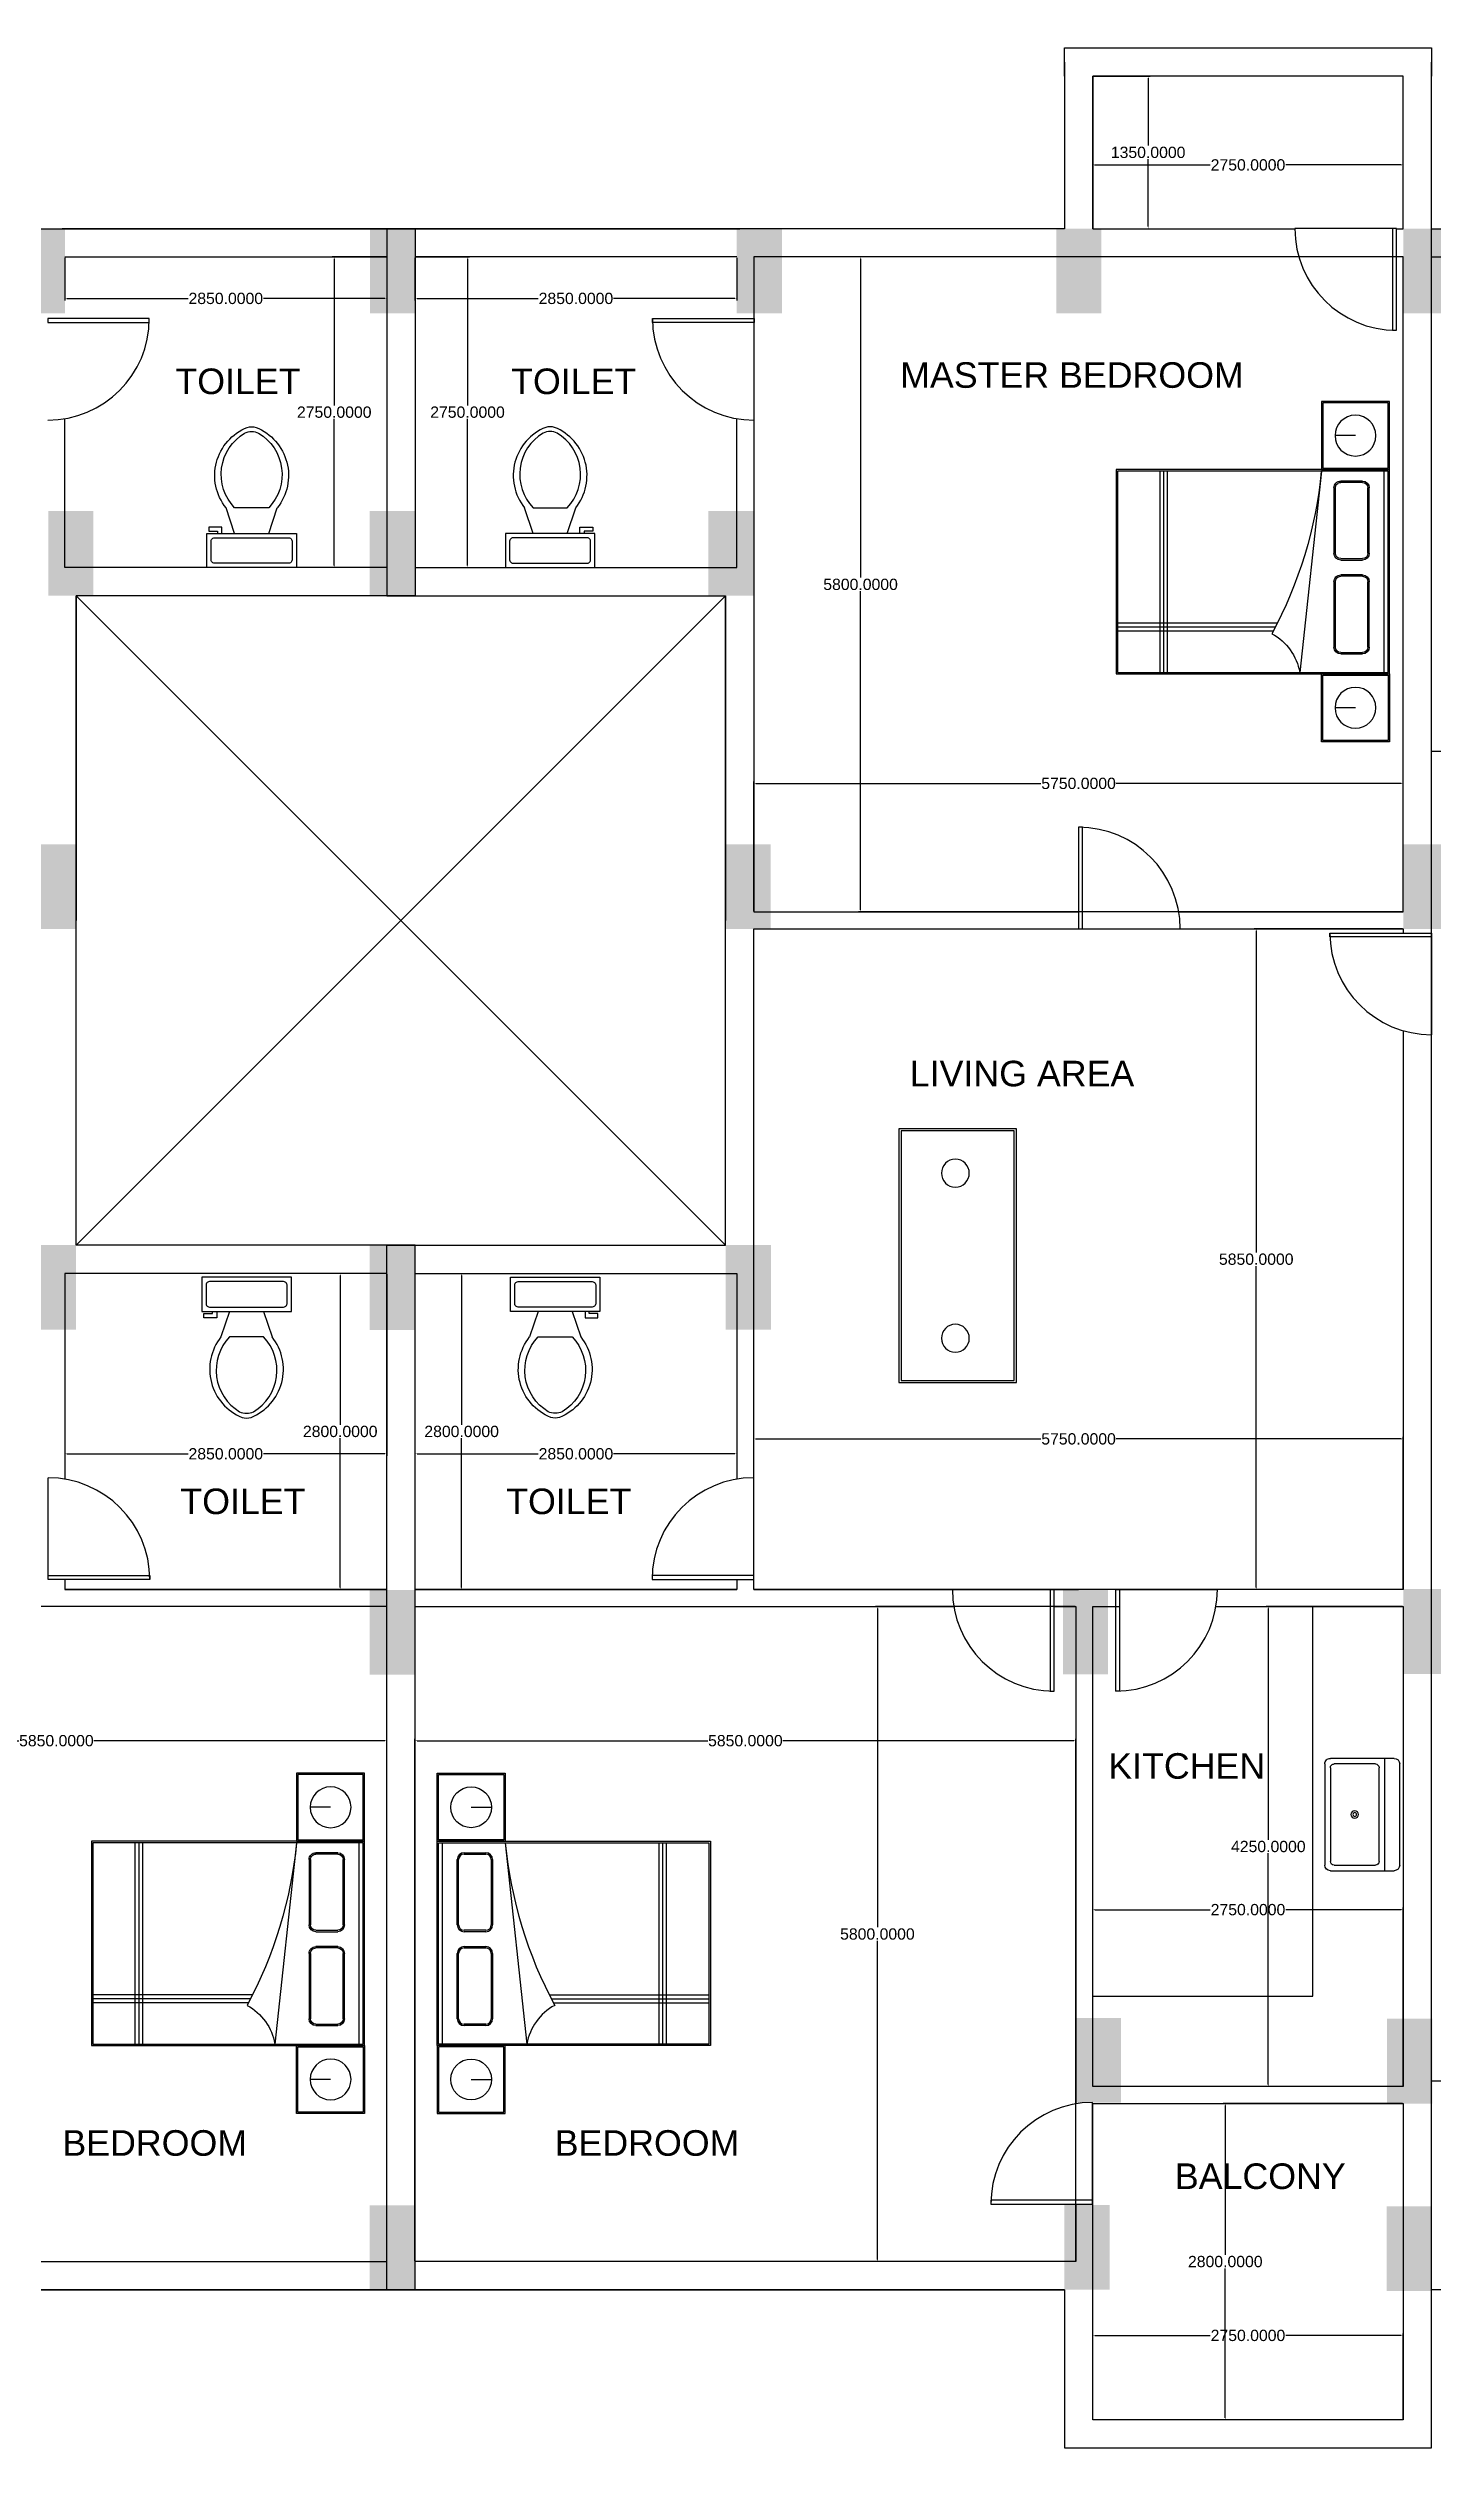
# Model space of a CAD drawing. Header units: metres. Extents: x -2370498 to 1228044, y -644254 to 236701.
# Drawn here: x 1203669 to 1215940, y 99243 to 120493 of the extents above; entities that cross this region are included whole.
import ezdxf

# ---------------------------------------------------------------- set-up
doc = ezdxf.new("R2010")
doc.units = ezdxf.units.M
doc.header["$MEASUREMENT"] = 0
for name, color, linetype in [('Beam', 6, 'Continuous'), ('funi', 22, 'Continuous'), ('text', 1, 'Continuous'), ('TOILET SAMBLE', 181, 'Continuous')]:
    doc.layers.add(name, color=color, linetype=linetype)
doc.styles.get("Standard").update_dxf_attribs({"font": 'arial.ttf'})
doc.dimstyles.new('Annotative', dxfattribs={"dimscale": 0, "dimtxt": 0.18, "dimasz": 0.18, "dimexe": 0.18, "dimexo": 0.0625, "dimgap": 0.09, "dimtad": 0, "dimtih": 1, "dimtoh": 1, "dimdec": 4, "dimzin": 0, "dimdsep": 46, "dimtxsty": 'Standard', "dimcen": 0.09, "dimadec": 0, "dimazin": 0, "dimtfac": 1, "dimtdec": 4, "dimtofl": 0, "dimtmove": 0, "dimatfit": 3, "dimfxl": 1, "dimtolj": 1, "dimtzin": 0, "dimarcsym": 0})

# ---------------------------------------------------------------- blocks, each defined once
blk = doc.blocks.new('A$C0EA4476A')
at = {"linetype": 'ByBlock', "lineweight": -2}
for p, q in [((0, 2.008), (0, 1.508)), ((0.5, 2.008), (0, 2.008)), ((0.01, 1.998), (0.01, 1.518)), ((0.49, 1.998), (0.01, 1.998)), ((0.49, 1.518), (0.49, 1.998)), ((0.5, 2.008), (2, 2.008)), ((0.5, 0), (0.5, 2.008)), ((0.5, 1.508), (0.5, 2.008)), ((0.51, 1.998), (1.99, 1.998)), ((0.51, 0.01), (0.51, 1.998)), ((0.51, 1.968), (1.99, 1.968)), ((1.99, 1.998), (1.99, 0.01)), ((2, 2.008), (2, 0)), ((2, 2.008), (2.5, 2.008)), ((2, 1.508), (2, 2.008)), ((2.01, 1.998), (2.49, 1.998)), ((2.01, 1.518), (2.01, 1.998)), ((2.49, 1.998), (2.49, 1.518)), ((2.5, 2.008), (2.5, 1.508)), ((0.646, 1.65), (0.646, 1.81)), ((0.656, 1.65), (0.656, 1.81)), ((0.696, 1.86), (1.176, 1.86)), ((0.696, 1.85), (1.176, 1.85)), ((1.216, 1.81), (1.216, 1.65)), ((1.226, 1.81), (1.226, 1.65)), ((1.336, 1.65), (1.336, 1.81)), ((1.346, 1.65), (1.346, 1.81)), ((1.386, 1.86), (1.866, 1.86)), ((1.386, 1.85), (1.866, 1.85)), ((1.906, 1.81), (1.906, 1.65)), ((1.916, 1.81), (1.916, 1.65)), ((0.25, 1.758), (0.25, 1.608)), ((1.176, 1.61), (0.696, 1.61)), ((1.176, 1.6), (0.696, 1.6)), ((1.866, 1.61), (1.386, 1.61)), ((1.866, 1.6), (1.386, 1.6)), ((2.25, 1.758), (2.25, 1.608)), ((0, 1.508), (0.5, 1.508)), ((0.01, 1.518), (0.49, 1.518)), ((1.99, 1.508), (0.51, 1.349)), ((2.5, 1.508), (2, 1.508)), ((2.49, 1.518), (2.01, 1.518)), ((0.812, 1.153), (0.812, 0.01)), ((0.842, 1.169), (0.842, 0.01)), ((0.872, 1.184), (0.872, 0.01)), ((0.51, 0.377), (1.99, 0.377)), ((0.51, 0.35), (1.99, 0.35)), ((0.51, 0.322), (1.99, 0.322)), ((1.99, 0.01), (0.51, 0.01)), ((2, 0), (0.5, 0))]:
    blk.add_line(p, q, dxfattribs=at)
for centre in [(0.25, 1.758), (2.25, 1.758)]:
    blk.add_circle(centre, 0.15, dxfattribs=at)
for centre, radius, start, end in [((0.696, 1.81), 0.05, 90, 180), ((0.696, 1.81), 0.04, 90, 180), ((1.176, 1.81), 0.05, 0, 90), ((1.176, 1.81), 0.04, 0, 90), ((1.386, 1.81), 0.05, 90, 180), ((1.386, 1.81), 0.04, 90, 180), ((1.866, 1.81), 0.05, 0, 90), ((1.866, 1.81), 0.04, 0, 90), ((0.696, 1.65), 0.05, 180, 270), ((0.696, 1.65), 0.04, 180, 270), ((1.176, 1.65), 0.04, 270, 0), ((1.176, 1.65), 0.05, 270, 0), ((1.386, 1.65), 0.05, 180, 270), ((1.386, 1.65), 0.04, 180, 270), ((1.866, 1.65), 0.05, 270, 0), ((1.866, 1.65), 0.04, 270, 0), ((2.293, -1.636), 3.158, 95.5104, 118.3399), ((0.44, 0.952), 0.403, 28.4688, 79.9557)]:
    blk.add_arc(centre, radius, start, end, dxfattribs=at)
blk = doc.blocks.new('Toilet - top')
for p, q in [((9.5, -6), (9.5, -2)), ((-10, -8.5), (-8, -8.5)), ((-10, -9.5), (-10, -8.5)), ((-7, -9.5), (-10, -9.5)), ((-8, -8.5), (-8, -8)), ((-7, -8), (-7, -9.5)), ((-4, -8), (-6, -14)), ((4, -8), (6, -14)), ((4, -14), (-4, -14))]:
    blk.add_line(p, q)
blk.add_lwpolyline([(10.5, -8), (10.5, 0), (-10.5, 0), (-10.5, -8)], close=True)
for points in [[(-9.5, -2), (-9.5, -6)], [(8.5, -1), (-8.5, -1)], [(-8.5, -7), (8.5, -7)]]:
    blk.add_lwpolyline(points)
for centre, radius, start, end in [((-8.62, -1.88), 0.884, 81.8699, 188.1301), ((8.62, -1.88), 0.884, 351.8699, 98.1301), ((-8.62, -6.12), 0.884, 171.8699, 278.1301), ((8.62, -6.12), 0.884, 261.8699, 8.1301), ((3.52, -21.58), 12.17, 141.4691, 247.9714), ((4.2, -21.82), 11.33, 136.3677, 238.9468), ((-3.52, -21.58), 12.17, 292.0284, 38.5307), ((-4.2, -21.82), 11.33, 301.053, 43.6321), ((0, -27.88), 4, 245.7318, 294.2682), ((0, -29), 4, 254.8605, 285.1395)]:
    blk.add_arc(centre, radius, start, end)
blk = doc.blocks.new('*D545')
at = {"layer": 'Beam', "color": 0, "lineweight": -2, "transparency": 16777216}
for p, q in [((1203818, 118636), (1203818, 118257)), ((1206668, 118636), (1206668, 118257)), ((1203836, 118275), (1204909, 118275)), ((1206650, 118275), (1205577, 118275))]:
    blk.add_line(p, q, dxfattribs=at)
at = {"layer": 'Beam', "color": 0, "transparency": 16777216}
for points in [[(1203836, 118278), (1203836, 118272), (1203818, 118275)], [(1206650, 118278), (1206650, 118272), (1206668, 118275)]]:
    blk.add_solid(points, dxfattribs=at)
at = {"layer": 'Defpoints', "color": 0, "transparency": 16777216}
for p in [(1203818, 118643), (1206668, 118643), (1206668, 118275)]:
    blk.add_point(p, dxfattribs=at)
at = {"layer": 'Beam', "color": 0, "transparency": 16777216, "insert": (1205243, 118275), "char_height": 18, "attachment_point": 5}
blk.add_mtext('\\A1;{\\H5.55556x;2850.0000}', dxfattribs=at)
blk = doc.blocks.new('*D546')
at = {"layer": 'Beam', "color": 0, "lineweight": -2, "transparency": 16777216}
for p, q in [((1206662, 118643), (1206185, 118643)), ((1206203, 118625), (1206203, 117328)), ((1206203, 115911), (1206203, 117208)), ((1206662, 115893), (1206185, 115893))]:
    blk.add_line(p, q, dxfattribs=at)
at = {"layer": 'Beam', "color": 0, "transparency": 16777216}
for points in [[(1206200, 118625), (1206206, 118625), (1206203, 118643)], [(1206200, 115911), (1206206, 115911), (1206203, 115893)]]:
    blk.add_solid(points, dxfattribs=at)
at = {"layer": 'Defpoints', "color": 0, "transparency": 16777216}
for p in [(1206668, 118643), (1206203, 115893), (1206668, 115893)]:
    blk.add_point(p, dxfattribs=at)
at = {"layer": 'Beam', "color": 0, "transparency": 16777216, "insert": (1206203, 117268), "char_height": 18, "attachment_point": 5}
blk.add_mtext('\\A1;{\\H5.55556x;2750.0000}', dxfattribs=at)
blk = doc.blocks.new('*D550')
at = {"layer": 'Beam', "color": 0, "lineweight": -2, "transparency": 16777216}
for p, q in [((1203818, 109636), (1203818, 108027)), ((1206668, 109636), (1206668, 108027)), ((1203836, 108045), (1204909, 108045)), ((1206650, 108045), (1205577, 108045))]:
    blk.add_line(p, q, dxfattribs=at)
at = {"layer": 'Beam', "color": 0, "transparency": 16777216}
for points in [[(1203836, 108048), (1203836, 108042), (1203818, 108045)], [(1206650, 108048), (1206650, 108042), (1206668, 108045)]]:
    blk.add_solid(points, dxfattribs=at)
at = {"layer": 'Defpoints', "color": 0, "transparency": 16777216}
for p in [(1203818, 109643), (1206668, 109643), (1203818, 108045)]:
    blk.add_point(p, dxfattribs=at)
at = {"layer": 'Beam', "color": 0, "transparency": 16777216, "insert": (1205243, 108045), "char_height": 18, "attachment_point": 5}
blk.add_mtext('\\A1;{\\H5.55556x;2850.0000}', dxfattribs=at)
blk = doc.blocks.new('*D551')
at = {"layer": 'Beam', "color": 0, "lineweight": -2, "transparency": 16777216}
for p, q in [((1206662, 109643), (1206238, 109643)), ((1206256, 109625), (1206256, 108303)), ((1206256, 106861), (1206256, 108183)), ((1206662, 106843), (1206238, 106843))]:
    blk.add_line(p, q, dxfattribs=at)
at = {"layer": 'Beam', "color": 0, "transparency": 16777216}
for points in [[(1206253, 109625), (1206259, 109625), (1206256, 109643)], [(1206253, 106861), (1206259, 106861), (1206256, 106843)]]:
    blk.add_solid(points, dxfattribs=at)
at = {"layer": 'Defpoints', "color": 0, "transparency": 16777216}
for p in [(1206256, 109643), (1206668, 109643), (1206668, 106843)]:
    blk.add_point(p, dxfattribs=at)
at = {"layer": 'Beam', "color": 0, "transparency": 16777216, "insert": (1206256, 108243), "char_height": 18, "attachment_point": 5}
blk.add_mtext('\\A1;{\\H5.55556x;2800.0000}', dxfattribs=at)
blk = doc.blocks.new('*D552')
at = {"layer": 'Beam', "color": 0, "lineweight": -2, "transparency": 16777216}
for p, q in [((1200818, 100899), (1200818, 105523)), ((1200836, 105505), (1203410, 105505)), ((1206650, 105505), (1204076, 105505)), ((1206668, 100899), (1206668, 105523))]:
    blk.add_line(p, q, dxfattribs=at)
at = {"layer": 'Beam', "color": 0, "transparency": 16777216}
for points in [[(1200836, 105508), (1200836, 105502), (1200818, 105505)], [(1206650, 105508), (1206650, 105502), (1206668, 105505)]]:
    blk.add_solid(points, dxfattribs=at)
at = {"layer": 'Defpoints', "color": 0, "transparency": 16777216}
for p in [(1200818, 105505), (1200818, 100893), (1206668, 100893)]:
    blk.add_point(p, dxfattribs=at)
at = {"layer": 'Beam', "color": 0, "transparency": 16777216, "insert": (1203743, 105505), "char_height": 18, "attachment_point": 5}
blk.add_mtext('\\A1;{\\H5.55556x;5850.0000}', dxfattribs=at)
blk = doc.blocks.new('Sink-single - 30 in top')
blk.add_line((-15, -3.999996), (15, -3.999996))
for points in [[(-13.5, 0), (13.5, 0)], [(-15, -18.499996), (-15, -1.5)], [(-12.5, -5.499996), (12.5, -5.499996)], [(15, -1.5), (15, -18.499996)], [(-13.5, -17.499996), (-13.5, -6.499996)], [(13.5, -6.499996), (13.5, -17.499996)], [(12.5, -18.499996), (-12.5, -18.499996)], [(13.5, -19.999996), (-13.5, -19.999996)]]:
    blk.add_lwpolyline(points)
for radius in [1, 0.5]:
    blk.add_circle((0, -11.999996), radius)
for centre, radius, start, end in [((-13.5, -1.5), 1.5, 90, 180), ((-12.5, -6.499996), 1, 90, 180), ((12.5, -6.499996), 1, 0, 90), ((13.5, -1.5), 1.5, 0, 90), ((-13.5, -18.499996), 1.5, 180, 270), ((-12.5, -17.499996), 1, 180, 270), ((12.5, -17.499996), 1, 270, 0), ((13.5, -18.499996), 1.5, 270, 0)]:
    blk.add_arc(centre, radius, start, end)
blk = doc.blocks.new('TABEL')
at = {"layer": 'funi'}
for points in [[(344.97, -136.64), (372.51, -136.64), (372.51, -196.11), (344.97, -196.11)], [(345.47, -137.14), (372.01, -137.14), (372.01, -195.61), (345.47, -195.61)]]:
    blk.add_lwpolyline(points, close=True, dxfattribs=at)
at = {"layer": 'funi', "color": 7}
for centre in [(358.21, -147.02), (358.21, -185.72)]:
    blk.add_circle(centre, 3.27, dxfattribs=at)
blk = doc.blocks.new('*D553')
at = {"layer": 'Beam', "color": 0, "lineweight": -2, "transparency": 16777216}
for p, q in [((1212918, 119463), (1212918, 119475)), ((1212936, 119457), (1213959, 119457)), ((1215650, 119457), (1214627, 119457)), ((1215668, 119463), (1215668, 119475))]:
    blk.add_line(p, q, dxfattribs=at)
at = {"layer": 'Beam', "color": 0, "transparency": 16777216}
for points in [[(1212936, 119460), (1212936, 119454), (1212918, 119457)], [(1215650, 119460), (1215650, 119454), (1215668, 119457)]]:
    blk.add_solid(points, dxfattribs=at)
at = {"layer": 'Defpoints', "color": 0, "transparency": 16777216}
for p in [(1212918, 119457), (1215668, 119457), (1215668, 119457)]:
    blk.add_point(p, dxfattribs=at)
at = {"layer": 'Beam', "color": 0, "transparency": 16777216, "insert": (1214293, 119457), "char_height": 18, "attachment_point": 5}
blk.add_mtext('\\A1;{\\H5.55556x;2750.0000}', dxfattribs=at)
blk = doc.blocks.new('*D554')
at = {"layer": 'Beam', "color": 0, "lineweight": -2, "transparency": 16777216}
for p, q in [((1212924, 120243), (1213427, 120243)), ((1213409, 120225), (1213409, 119628)), ((1213409, 118911), (1213409, 119508)), ((1212924, 118893), (1213427, 118893))]:
    blk.add_line(p, q, dxfattribs=at)
at = {"layer": 'Beam', "color": 0, "transparency": 16777216}
for points in [[(1213406, 120225), (1213412, 120225), (1213409, 120243)], [(1213406, 118911), (1213412, 118911), (1213409, 118893)]]:
    blk.add_solid(points, dxfattribs=at)
at = {"layer": 'Defpoints', "color": 0, "transparency": 16777216}
for p in [(1212918, 120243), (1212918, 118893), (1213409, 118893)]:
    blk.add_point(p, dxfattribs=at)
at = {"layer": 'Beam', "color": 0, "transparency": 16777216, "insert": (1213409, 119568), "char_height": 18, "attachment_point": 5}
blk.add_mtext('\\A1;{\\H5.55556x;1350.0000}', dxfattribs=at)
blk = doc.blocks.new('*D555')
at = {"layer": 'Beam', "color": 0, "lineweight": -2, "transparency": 16777216}
for p, q in [((1206918, 118636), (1206918, 118257)), ((1209768, 118636), (1209768, 118257)), ((1206936, 118275), (1208009, 118275)), ((1209750, 118275), (1208677, 118275))]:
    blk.add_line(p, q, dxfattribs=at)
at = {"layer": 'Beam', "color": 0, "transparency": 16777216}
for points in [[(1206936, 118278), (1206936, 118272), (1206918, 118275)], [(1209750, 118278), (1209750, 118272), (1209768, 118275)]]:
    blk.add_solid(points, dxfattribs=at)
at = {"layer": 'Defpoints', "color": 0, "transparency": 16777216}
for p in [(1206918, 118643), (1209768, 118643), (1206918, 118275)]:
    blk.add_point(p, dxfattribs=at)
at = {"layer": 'Beam', "color": 0, "transparency": 16777216, "insert": (1208343, 118275), "char_height": 18, "attachment_point": 5}
blk.add_mtext('\\A1;{\\H5.55556x;2850.0000}', dxfattribs=at)
blk = doc.blocks.new('*D556')
at = {"layer": 'Beam', "color": 0, "lineweight": -2, "transparency": 16777216}
for p, q in [((1206924, 118643), (1207401, 118643)), ((1207383, 118625), (1207383, 117328)), ((1207383, 115911), (1207383, 117208)), ((1206924, 115893), (1207401, 115893))]:
    blk.add_line(p, q, dxfattribs=at)
at = {"layer": 'Beam', "color": 0, "transparency": 16777216}
for points in [[(1207380, 118625), (1207386, 118625), (1207383, 118643)], [(1207380, 115911), (1207386, 115911), (1207383, 115893)]]:
    blk.add_solid(points, dxfattribs=at)
at = {"layer": 'Defpoints', "color": 0, "transparency": 16777216}
for p in [(1206918, 118643), (1206918, 115893), (1207383, 115893)]:
    blk.add_point(p, dxfattribs=at)
at = {"layer": 'Beam', "color": 0, "transparency": 16777216, "insert": (1207383, 117268), "char_height": 18, "attachment_point": 5}
blk.add_mtext('\\A1;{\\H5.55556x;2750.0000}', dxfattribs=at)
blk = doc.blocks.new('*D557')
at = {"layer": 'Beam', "color": 0, "lineweight": -2, "transparency": 16777216}
for p, q in [((1215662, 118643), (1210845, 118643)), ((1210863, 118625), (1210863, 115803)), ((1210863, 112861), (1210863, 115683)), ((1215662, 112843), (1210845, 112843))]:
    blk.add_line(p, q, dxfattribs=at)
at = {"layer": 'Beam', "color": 0, "transparency": 16777216}
for points in [[(1210860, 118625), (1210866, 118625), (1210863, 118643)], [(1210860, 112861), (1210866, 112861), (1210863, 112843)]]:
    blk.add_solid(points, dxfattribs=at)
at = {"layer": 'Defpoints', "color": 0, "transparency": 16777216}
for p in [(1210863, 118643), (1215668, 118643), (1215668, 112843)]:
    blk.add_point(p, dxfattribs=at)
at = {"layer": 'Beam', "color": 0, "transparency": 16777216, "insert": (1210863, 115743), "char_height": 18, "attachment_point": 5}
blk.add_mtext('\\A1;{\\H5.55556x;5800.0000}', dxfattribs=at)
blk = doc.blocks.new('*D558')
at = {"layer": 'Beam', "color": 0, "lineweight": -2, "transparency": 16777216}
for p, q in [((1209918, 112849), (1209918, 113999)), ((1209936, 113981), (1212460, 113981)), ((1215650, 113981), (1213126, 113981)), ((1215668, 112849), (1215668, 113999))]:
    blk.add_line(p, q, dxfattribs=at)
at = {"layer": 'Beam', "color": 0, "transparency": 16777216}
for points in [[(1209936, 113984), (1209936, 113978), (1209918, 113981)], [(1215650, 113984), (1215650, 113978), (1215668, 113981)]]:
    blk.add_solid(points, dxfattribs=at)
at = {"layer": 'Defpoints', "color": 0, "transparency": 16777216}
for p in [(1215668, 113981), (1209918, 112843), (1215668, 112843)]:
    blk.add_point(p, dxfattribs=at)
at = {"layer": 'Beam', "color": 0, "transparency": 16777216, "insert": (1212793, 113981), "char_height": 18, "attachment_point": 5}
blk.add_mtext('\\A1;{\\H5.55556x;5750.0000}', dxfattribs=at)
blk = doc.blocks.new('*D559')
at = {"layer": 'Beam', "color": 0, "lineweight": -2, "transparency": 16777216}
for p, q in [((1215662, 112693), (1214348, 112693)), ((1214366, 112675), (1214366, 109828)), ((1214366, 106861), (1214366, 109708)), ((1215662, 106843), (1214348, 106843))]:
    blk.add_line(p, q, dxfattribs=at)
at = {"layer": 'Beam', "color": 0, "transparency": 16777216}
for points in [[(1214363, 112675), (1214369, 112675), (1214366, 112693)], [(1214363, 106861), (1214369, 106861), (1214366, 106843)]]:
    blk.add_solid(points, dxfattribs=at)
at = {"layer": 'Defpoints', "color": 0, "transparency": 16777216}
for p in [(1215668, 112693), (1214366, 106843), (1215668, 106843)]:
    blk.add_point(p, dxfattribs=at)
at = {"layer": 'Beam', "color": 0, "transparency": 16777216, "insert": (1214366, 109768), "char_height": 18, "attachment_point": 5}
blk.add_mtext('\\A1;{\\H5.55556x;5850.0000}', dxfattribs=at)
blk = doc.blocks.new('*D560')
at = {"layer": 'Beam', "color": 0, "lineweight": -2, "transparency": 16777216}
for p, q in [((1206918, 109636), (1206918, 108027)), ((1209768, 109636), (1209768, 108027)), ((1206936, 108045), (1208009, 108045)), ((1209750, 108045), (1208677, 108045))]:
    blk.add_line(p, q, dxfattribs=at)
at = {"layer": 'Beam', "color": 0, "transparency": 16777216}
for points in [[(1206936, 108048), (1206936, 108042), (1206918, 108045)], [(1209750, 108048), (1209750, 108042), (1209768, 108045)]]:
    blk.add_solid(points, dxfattribs=at)
at = {"layer": 'Defpoints', "color": 0, "transparency": 16777216}
for p in [(1206918, 109643), (1209768, 109643), (1209768, 108045)]:
    blk.add_point(p, dxfattribs=at)
at = {"layer": 'Beam', "color": 0, "transparency": 16777216, "insert": (1208343, 108045), "char_height": 18, "attachment_point": 5}
blk.add_mtext('\\A1;{\\H5.55556x;2850.0000}', dxfattribs=at)
blk = doc.blocks.new('*D561')
at = {"layer": 'Beam', "color": 0, "lineweight": -2, "transparency": 16777216}
for p, q in [((1206924, 109643), (1207349, 109643)), ((1207331, 109625), (1207331, 108303)), ((1207331, 106861), (1207331, 108183)), ((1206924, 106843), (1207349, 106843))]:
    blk.add_line(p, q, dxfattribs=at)
at = {"layer": 'Beam', "color": 0, "transparency": 16777216}
for points in [[(1207328, 109625), (1207334, 109625), (1207331, 109643)], [(1207328, 106861), (1207334, 106861), (1207331, 106843)]]:
    blk.add_solid(points, dxfattribs=at)
at = {"layer": 'Defpoints', "color": 0, "transparency": 16777216}
for p in [(1206918, 109643), (1207331, 109643), (1206918, 106843)]:
    blk.add_point(p, dxfattribs=at)
at = {"layer": 'Beam', "color": 0, "transparency": 16777216, "insert": (1207331, 108243), "char_height": 18, "attachment_point": 5}
blk.add_mtext('\\A1;{\\H5.55556x;2800.0000}', dxfattribs=at)
blk = doc.blocks.new('*D562')
at = {"layer": 'Beam', "color": 0, "lineweight": -2, "transparency": 16777216}
for p, q in [((1206918, 100899), (1206918, 105523)), ((1206936, 105505), (1209510, 105505)), ((1212750, 105505), (1210176, 105505)), ((1212768, 100899), (1212768, 105523))]:
    blk.add_line(p, q, dxfattribs=at)
at = {"layer": 'Beam', "color": 0, "transparency": 16777216}
for points in [[(1206936, 105508), (1206936, 105502), (1206918, 105505)], [(1212750, 105508), (1212750, 105502), (1212768, 105505)]]:
    blk.add_solid(points, dxfattribs=at)
at = {"layer": 'Defpoints', "color": 0, "transparency": 16777216}
for p in [(1212768, 105505), (1206918, 100893), (1212768, 100893)]:
    blk.add_point(p, dxfattribs=at)
at = {"layer": 'Beam', "color": 0, "transparency": 16777216, "insert": (1209843, 105505), "char_height": 18, "attachment_point": 5}
blk.add_mtext('\\A1;{\\H5.55556x;5850.0000}', dxfattribs=at)
blk = doc.blocks.new('*D563')
at = {"layer": 'Beam', "color": 0, "lineweight": -2, "transparency": 16777216}
for p, q in [((1212762, 106693), (1210994, 106693)), ((1211012, 106675), (1211012, 103853)), ((1211012, 100911), (1211012, 103733)), ((1212762, 100893), (1210994, 100893))]:
    blk.add_line(p, q, dxfattribs=at)
at = {"layer": 'Beam', "color": 0, "transparency": 16777216}
for points in [[(1211009, 106675), (1211015, 106675), (1211012, 106693)], [(1211009, 100911), (1211015, 100911), (1211012, 100893)]]:
    blk.add_solid(points, dxfattribs=at)
at = {"layer": 'Defpoints', "color": 0, "transparency": 16777216}
for p in [(1212768, 106693), (1211012, 100893), (1212768, 100893)]:
    blk.add_point(p, dxfattribs=at)
at = {"layer": 'Beam', "color": 0, "transparency": 16777216, "insert": (1211012, 103793), "char_height": 18, "attachment_point": 5}
blk.add_mtext('\\A1;{\\H5.55556x;5800.0000}', dxfattribs=at)
blk = doc.blocks.new('*D564')
at = {"layer": 'Beam', "color": 0, "lineweight": -2, "transparency": 16777216}
for p, q in [((1212918, 102449), (1212918, 104027)), ((1212936, 104009), (1213959, 104009)), ((1215650, 104009), (1214627, 104009)), ((1215668, 102449), (1215668, 104027))]:
    blk.add_line(p, q, dxfattribs=at)
at = {"layer": 'Beam', "color": 0, "transparency": 16777216}
for points in [[(1212936, 104012), (1212936, 104006), (1212918, 104009)], [(1215650, 104012), (1215650, 104006), (1215668, 104009)]]:
    blk.add_solid(points, dxfattribs=at)
at = {"layer": 'Defpoints', "color": 0, "transparency": 16777216}
for p in [(1212918, 104009), (1212918, 102443), (1215668, 102443)]:
    blk.add_point(p, dxfattribs=at)
at = {"layer": 'Beam', "color": 0, "transparency": 16777216, "insert": (1214293, 104009), "char_height": 18, "attachment_point": 5}
blk.add_mtext('\\A1;{\\H5.55556x;2750.0000}', dxfattribs=at)
blk = doc.blocks.new('*D565')
at = {"layer": 'Beam', "color": 0, "lineweight": -2, "transparency": 16777216}
for p, q in [((1215662, 106693), (1214455, 106693)), ((1214473, 106675), (1214473, 104628)), ((1214473, 102461), (1214473, 104508)), ((1215662, 102443), (1214455, 102443))]:
    blk.add_line(p, q, dxfattribs=at)
at = {"layer": 'Beam', "color": 0, "transparency": 16777216}
for points in [[(1214470, 106675), (1214476, 106675), (1214473, 106693)], [(1214470, 102461), (1214476, 102461), (1214473, 102443)]]:
    blk.add_solid(points, dxfattribs=at)
at = {"layer": 'Defpoints', "color": 0, "transparency": 16777216}
for p in [(1215668, 106693), (1214473, 102443), (1215668, 102443)]:
    blk.add_point(p, dxfattribs=at)
at = {"layer": 'Beam', "color": 0, "transparency": 16777216, "insert": (1214473, 104568), "char_height": 18, "attachment_point": 5}
blk.add_mtext('\\A1;{\\H5.55556x;4250.0000}', dxfattribs=at)
blk = doc.blocks.new('*D566')
at = {"layer": 'Beam', "color": 0, "lineweight": -2, "transparency": 16777216}
for p, q in [((1212918, 99499), (1212918, 100257)), ((1212936, 100239), (1213959, 100239)), ((1215650, 100239), (1214627, 100239)), ((1215668, 99499), (1215668, 100257))]:
    blk.add_line(p, q, dxfattribs=at)
at = {"layer": 'Beam', "color": 0, "transparency": 16777216}
for points in [[(1212936, 100242), (1212936, 100236), (1212918, 100239)], [(1215650, 100242), (1215650, 100236), (1215668, 100239)]]:
    blk.add_solid(points, dxfattribs=at)
at = {"layer": 'Defpoints', "color": 0, "transparency": 16777216}
for p in [(1212918, 100239), (1212918, 99493), (1215668, 99493)]:
    blk.add_point(p, dxfattribs=at)
at = {"layer": 'Beam', "color": 0, "transparency": 16777216, "insert": (1214293, 100239), "char_height": 18, "attachment_point": 5}
blk.add_mtext('\\A1;{\\H5.55556x;2750.0000}', dxfattribs=at)
blk = doc.blocks.new('*D567')
at = {"layer": 'Beam', "color": 0, "lineweight": -2, "transparency": 16777216}
for p, q in [((1215662, 102293), (1214074, 102293)), ((1214092, 102275), (1214092, 100953)), ((1214092, 99511), (1214092, 100833)), ((1215662, 99493), (1214074, 99493))]:
    blk.add_line(p, q, dxfattribs=at)
at = {"layer": 'Beam', "color": 0, "transparency": 16777216}
for points in [[(1214089, 102275), (1214095, 102275), (1214092, 102293)], [(1214089, 99511), (1214095, 99511), (1214092, 99493)]]:
    blk.add_solid(points, dxfattribs=at)
at = {"layer": 'Defpoints', "color": 0, "transparency": 16777216}
for p in [(1215668, 102293), (1214092, 99493), (1215668, 99493)]:
    blk.add_point(p, dxfattribs=at)
at = {"layer": 'Beam', "color": 0, "transparency": 16777216, "insert": (1214092, 100893), "char_height": 18, "attachment_point": 5}
blk.add_mtext('\\A1;{\\H5.55556x;2800.0000}', dxfattribs=at)
blk = doc.blocks.new('*D579')
at = {"layer": 'Beam', "color": 0, "lineweight": -2, "transparency": 16777216}
for p, q in [((1209918, 106849), (1209918, 108195)), ((1209936, 108177), (1212460, 108177)), ((1215650, 108177), (1213126, 108177)), ((1215668, 106849), (1215668, 108195))]:
    blk.add_line(p, q, dxfattribs=at)
at = {"layer": 'Beam', "color": 0, "transparency": 16777216}
for points in [[(1209936, 108180), (1209936, 108174), (1209918, 108177)], [(1215650, 108180), (1215650, 108174), (1215668, 108177)]]:
    blk.add_solid(points, dxfattribs=at)
at = {"layer": 'Defpoints', "color": 0, "transparency": 16777216}
for p in [(1215668, 108177), (1209918, 106843), (1215668, 106843)]:
    blk.add_point(p, dxfattribs=at)
at = {"layer": 'Beam', "color": 0, "transparency": 16777216, "insert": (1212793, 108177), "char_height": 18, "attachment_point": 5}
blk.add_mtext('\\A1;{\\H5.55556x;5750.0000}', dxfattribs=at)

msp = doc.modelspace()

# ---------------------------------------------------------------- hatches: boundary and pattern name
at = {"layer": 'Beam', "true_color": 0xed1f24}
h = msp.add_hatch(color=240, dxfattribs=at)
h.dxf.hatch_style = 1
h.paths.add_polyline_path([(1203419.83011, 118893.10804), (1203819.83011, 118893.10804), (1203819.83011, 118143.10804), (1203419.83011, 118143.10804)])
h = msp.add_hatch(color=240, dxfattribs=at)
h.dxf.hatch_style = 1
h.paths.add_polyline_path([(1206519.36131, 118893.73971), (1206919.36131, 118893.73971), (1206919.36131, 118143.73971), (1206519.36131, 118143.73971)])
h = msp.add_hatch(color=240, dxfattribs=at)
h.dxf.hatch_style = 1
h.paths.add_polyline_path([(1210166.38849, 118893.10804), (1209766.38849, 118893.10804), (1209766.38849, 118143.10804), (1210166.38849, 118143.10804)])
h = msp.add_hatch(color=240, dxfattribs=at)
h.dxf.hatch_style = 1
h.paths.add_polyline_path([(1212996.04774, 118892.10837), (1212596.04774, 118892.10837), (1212596.04774, 118142.10837), (1212996.04774, 118142.10837)])
h = msp.add_hatch(color=240, dxfattribs=at)
h.dxf.hatch_style = 1
h.paths.add_polyline_path([(1216067.79507, 118892.79039), (1215667.79507, 118892.79039), (1215667.79507, 118142.79039), (1216067.79507, 118142.79039)])
h = msp.add_hatch(color=240, dxfattribs=at)
h.dxf.hatch_style = 1
h.paths.add_polyline_path([(1203671.10899, 116392.69659), (1204071.10899, 116392.69659), (1204071.10899, 115642.69659), (1203671.10899, 115642.69659)])
h = msp.add_hatch(color=240, dxfattribs=at)
h.dxf.hatch_style = 1
h.paths.add_polyline_path([(1206518.1093, 116392.69659), (1206918.1093, 116392.69659), (1206918.1093, 115642.69659), (1206518.1093, 115642.69659)])
h = msp.add_hatch(color=240, dxfattribs=at)
h.dxf.hatch_style = 1
h.paths.add_polyline_path([(1209915.10961, 116392.69659), (1209515.10961, 116392.69659), (1209515.10961, 115642.69659), (1209915.10961, 115642.69659)])
h = msp.add_hatch(color=240, dxfattribs=at)
h.dxf.hatch_style = 1
h.paths.add_polyline_path([(1203518.1093, 113442.69659), (1203918.1093, 113442.69659), (1203918.1093, 112692.69659), (1203518.1093, 112692.69659)])
h = msp.add_hatch(color=240, dxfattribs=at)
h.dxf.hatch_style = 1
h.paths.add_polyline_path([(1210068.1093, 113442.69659), (1209668.1093, 113442.69659), (1209668.1093, 112692.69659), (1210068.1093, 112692.69659)])
h = msp.add_hatch(color=240, dxfattribs=at)
h.dxf.hatch_style = 1
h.paths.add_polyline_path([(1216068.1093, 113442.69659), (1215668.1093, 113442.69659), (1215668.1093, 112692.69659), (1216068.1093, 112692.69659)])
h = msp.add_hatch(color=240, dxfattribs=at)
h.dxf.hatch_style = 1
h.paths.add_polyline_path([(1203517.41355, 109893.64141), (1203917.41355, 109893.64141), (1203917.41355, 109143.64141), (1203517.41355, 109143.64141)])
h = msp.add_hatch(color=240, dxfattribs=at)
h.dxf.hatch_style = 1
h.paths.add_polyline_path([(1206518.1093, 109891.36449), (1206918.1093, 109891.36449), (1206918.1093, 109141.36449), (1206518.1093, 109141.36449)])
h = msp.add_hatch(color=240, dxfattribs=at)
h.dxf.hatch_style = 1
h.paths.add_polyline_path([(1210068.80506, 109893.64141), (1209668.80506, 109893.64141), (1209668.80506, 109143.64141), (1210068.80506, 109143.64141)])
h = msp.add_hatch(color=240, dxfattribs=at)
h.dxf.hatch_style = 1
h.paths.add_polyline_path([(1206518.1093, 106840.10361), (1206918.1093, 106840.10361), (1206918.1093, 106090.10361), (1206518.1093, 106090.10361)])
h = msp.add_hatch(color=240, dxfattribs=at)
h.dxf.hatch_style = 1
h.paths.add_polyline_path([(1213054.4293, 106843.36069), (1212654.4293, 106843.36069), (1212654.4293, 106093.36069), (1213054.4293, 106093.36069)])
h = msp.add_hatch(color=240, dxfattribs=at)
h.dxf.hatch_style = 1
h.paths.add_polyline_path([(1216068.1093, 106846.97946), (1215668.1093, 106846.97946), (1215668.1093, 106096.97946), (1216068.1093, 106096.97946)])
h = msp.add_hatch(color=240, dxfattribs=at)
h.dxf.hatch_style = 1
h.paths.add_polyline_path([(1213168.09413, 103051.30796), (1212768.09413, 103051.30796), (1212768.09413, 102301.30796), (1213168.09413, 102301.30796)])
h = msp.add_hatch(color=240, dxfattribs=at)
h.dxf.hatch_style = 1
h.paths.add_polyline_path([(1215924.03529, 103042.69659), (1215524.03529, 103042.69659), (1215524.03529, 102292.69659), (1215924.03529, 102292.69659)])
h = msp.add_hatch(color=240, dxfattribs=at)
h.dxf.hatch_style = 1
h.paths.add_polyline_path([(1206518.1093, 101392.69659), (1206918.1093, 101392.69659), (1206918.1093, 100642.69659), (1206518.1093, 100642.69659)])
h = msp.add_hatch(color=240, dxfattribs=at)
h.dxf.hatch_style = 1
h.paths.add_polyline_path([(1213068.1093, 101393.23667), (1212668.1093, 101393.23667), (1212668.1093, 100643.23667), (1213068.1093, 100643.23667)])
h = msp.add_hatch(color=240, dxfattribs=at)
h.dxf.hatch_style = 1
h.paths.add_polyline_path([(1215921.08476, 101383.18728), (1215521.08476, 101383.18728), (1215521.08476, 100633.18728), (1215921.08476, 100633.18728)])

# ---------------------------------------------------------------- linework, layer by layer
at = {"layer": 'Beam', "color": 7}
for p, q in [((1206793.1093, 118892.69659), (1203793.1093, 118892.69659)), ((1206793.1093, 118892.69659), (1209793.1093, 118892.69659)), ((1215918.1093, 118892.69659), (1218793.1093, 118892.69659)), ((1209918.1093, 118642.69659), (1209918.1093, 118097.36819)), ((1214744.04548, 118642.69659), (1209918.1093, 118642.69659)), ((1215668.1093, 118642.69659), (1215610.93689, 118642.69659)), ((1215668.1093, 112842.69659), (1215668.1093, 118642.69659)), ((1215918.1093, 118642.69659), (1218793.1093, 118642.69659)), ((1209918.1093, 117197.37067), (1209918.1093, 115767.69659)), ((1209918.1093, 115767.69659), (1209918.1093, 112842.69659)), ((1209918.1093, 112842.69659), (1212793.1093, 112842.69659)), ((1213680.52127, 112842.69659), (1215668.1093, 112842.69659)), ((1206668.1093, 106842.69659), (1203818.1093, 106842.69659)), ((1206668.1093, 100767.69659), (1206668.1093, 106767.69659)), ((1206918.1093, 106842.69659), (1209768.1093, 106842.69659)), ((1206918.1093, 100767.69659), (1206918.1093, 106767.69659)), ((1209918.1093, 106842.69659), (1212793.1093, 106842.69659)), ((1212918.1093, 106692.69659), (1213156.74059, 106692.69659)), ((1214008.96897, 106692.69659), (1215668.1093, 106692.69659)), ((1215918.1093, 102492.69659), (1218793.1093, 102492.69659)), ((1218793.1093, 100642.69659), (1215918.1093, 100642.69659))]:
    msp.add_line(p, q, dxfattribs=at)
at = {"layer": 'Beam', "color": 6}
for p, q in [((1215608.37687, 118893.55761), (1214708.37687, 118893.55761)), ((1209918.1093, 118097.36819), (1209918.1093, 117197.36819)), ((1215918.1093, 114267.69659), (1218793.1093, 114267.69659)), ((1212793.1093, 112692.69659), (1213693.1093, 112692.69659)), ((1215918.19761, 112656.46246), (1215918.19761, 111756.46246)), ((1203669.64989, 106933.36774), (1203669.64989, 107833.36774)), ((1209916.56872, 106933.36774), (1209916.56872, 107833.36774)), ((1212575.94902, 106843.77869), (1211675.94902, 106843.77869)), ((1213121.74059, 106843.77869), (1214021.74059, 106843.77869)), ((1212916.49005, 101402.20529), (1212916.49005, 102302.20529))]:
    msp.add_line(p, q, dxfattribs=at)
at = {"layer": 'Beam', "color": 1}
for p, q in [((1203918.1093, 115642.69659), (1209668.1093, 109892.69659)), ((1203918.1093, 109892.69659), (1209668.1093, 115642.69659))]:
    msp.add_line(p, q, dxfattribs=at)
at = {"layer": 'Beam', "color": 7}
for points in [[(1212668.1093, 120242.69659), (1212668.1093, 120492.69659), (1215918.1093, 120492.69659), (1215918.1093, 120242.69659)], [(1200918.1093, 120367.69659), (1200918.1093, 118892.69659), (1203793.1093, 118892.69659), (1206918.1093, 118892.69659), (1206918.1093, 115642.69659), (1203918.1093, 115642.69659)], [(1212668.1093, 120367.69659), (1212668.1093, 118892.69659), (1209793.1093, 118892.69659), (1206668.1093, 118892.69659), (1206668.1093, 115642.69659), (1209668.1093, 115642.69659)], [(1212668.1093, 100642.69659), (1212668.1093, 99242.69659), (1215918.1093, 99242.69659), (1215918.1093, 102367.69659), (1215918.1093, 106767.69659), (1215918.1093, 112767.69659), (1215918.1093, 118767.69659), (1215918.1093, 120367.69659)], [(1215610.93689, 118892.69659), (1215668.1093, 118892.69659), (1215668.1093, 120242.69659), (1212918.1093, 120242.69659), (1212918.1093, 118892.69659), (1212918.1093, 120242.69659)], [(1212918.1093, 118892.69659), (1214711.18652, 118892.69659)], [(1203818.1093, 118642.69659), (1206668.1093, 118642.69659), (1206668.1093, 115892.69659), (1203818.1093, 115892.69659), (1203818.1093, 117211.63134)], [(1209768.1093, 118642.69659), (1206918.1093, 118642.69659), (1206918.1093, 115892.69659), (1209768.1093, 115892.69659), (1209768.1093, 117211.63134)], [(1206793.1093, 100642.69659), (1200918.1093, 100642.69659), (1206918.1093, 100642.69659), (1206918.1093, 106767.69659), (1206918.1093, 109892.69659), (1203918.1093, 109892.69659), (1203918.1093, 112767.69659)], [(1206793.1093, 100642.69659), (1212668.1093, 100642.69659), (1206668.1093, 100642.69659), (1206668.1093, 106767.69659), (1206668.1093, 109892.69659), (1209668.1093, 109892.69659), (1209668.1093, 112767.69659)], [(1215668.1093, 111791.90718), (1215668.1093, 106842.69659), (1212793.1093, 106842.69659), (1209918.1093, 106842.69659), (1209918.1093, 109767.69659), (1209918.1093, 112692.69659), (1212828.1093, 112692.69659)], [(1213693.1093, 112692.69659), (1215668.1093, 112692.69659), (1215668.1093, 112656.46246)], [(1203818.1093, 106933.36774), (1203818.1093, 106842.69659), (1206668.1093, 106842.69659), (1206668.1093, 109642.69659), (1203818.1093, 109642.69659), (1203818.1093, 107821.03874)], [(1209768.1093, 106933.36774), (1209768.1093, 106842.69659), (1206918.1093, 106842.69659), (1206918.1093, 109642.69659), (1209768.1093, 109642.69659), (1209768.1093, 107821.03874)], [(1200818.1093, 101402.20529), (1200818.1093, 100892.69659), (1206668.1093, 100892.69659), (1206668.1093, 106692.69659), (1201897.49797, 106692.69659)], [(1212768.1093, 101402.20529), (1212768.1093, 100892.69659), (1206918.1093, 100892.69659), (1206918.1093, 106692.69659), (1211688.72064, 106692.69659)], [(1212575.94902, 106692.69659), (1212768.1093, 106692.69659), (1212768.1093, 102367.69659), (1212768.1093, 102289.88944)], [(1215668.1093, 106692.69659), (1215668.1093, 102442.69659), (1212918.1093, 102442.69659), (1212918.1093, 106692.69659), (1213121.74059, 106692.69659)]]:
    msp.add_lwpolyline(points, dxfattribs=at)
at = {"layer": 'Beam', "color": 3}
for points in [[(1215608.37687, 117993.55761), (1215608.37687, 118893.55761), (1215573.37687, 118893.55761), (1215573.37687, 117993.55761)], [(1204565.99787, 118097.36819), (1203665.99787, 118097.36819), (1203665.99787, 118062.36819), (1204565.99787, 118062.36819)], [(1209020.22073, 118097.36819), (1209920.22073, 118097.36819), (1209920.22073, 118062.36819), (1209020.22073, 118062.36819)], [(1212793.1093, 113592.69659), (1212793.1093, 112692.69659), (1212828.1093, 112692.69659), (1212828.1093, 113592.69659)], [(1215018.19761, 112656.46246), (1215918.19761, 112656.46246), (1215918.19761, 112621.46246), (1215018.19761, 112621.46246)], [(1204569.64989, 106933.36774), (1203669.64989, 106933.36774), (1203669.64989, 106968.36774), (1204569.64989, 106968.36774)], [(1209016.56872, 106933.36774), (1209916.56872, 106933.36774), (1209916.56872, 106968.36774), (1209016.56872, 106968.36774)], [(1212575.94902, 105943.77869), (1212575.94902, 106843.77869), (1212540.94902, 106843.77869), (1212540.94902, 105943.77869)], [(1213121.74059, 105943.77869), (1213121.74059, 106843.77869), (1213156.74059, 106843.77869), (1213156.74059, 105943.77869)], [(1212016.49005, 101402.20529), (1212916.49005, 101402.20529), (1212916.49005, 101437.20529), (1212016.49005, 101437.20529)]]:
    msp.add_lwpolyline(points, close=True, dxfattribs=at)
at = {"layer": 'Beam', "color": 7}
for points in [[(1203918.1093, 112767.69659), (1203918.1093, 115642.69659)], [(1209668.1093, 112767.69659), (1209668.1093, 115642.69659)], [(1215668.1093, 99492.69659), (1212918.1093, 99492.69659), (1212918.1093, 100767.69659), (1212918.1093, 102292.69659), (1215668.1093, 102292.69659)]]:
    msp.add_lwpolyline(points, close=True, dxfattribs=at)
at = {"layer": 'Beam', "color": 6}
msp.add_lwpolyline([(1212918.1093, 103242.69659), (1214868.1093, 103242.69659), (1214868.1093, 106692.69659)], dxfattribs=at)
at = {"layer": 'Beam', "color": 3}
for centre, start, end in [((1215608.37687, 118893.55761), 180, 270), ((1203665.99787, 118097.36819), 270, 0), ((1209920.22073, 118097.36819), 180, 270), ((1212793.1093, 112692.69659), 0, 90), ((1215918.19761, 112656.46246), 180, 270), ((1203669.64989, 106933.36774), 0, 90), ((1209916.56872, 106933.36774), 90, 180), ((1212575.94902, 106843.77869), 180, 270), ((1213121.74059, 106843.77869), 270, 0), ((1212916.49005, 101402.20529), 90, 180)]:
    msp.add_arc(centre, 900, start, end, dxfattribs=at)

# ---------------------------------------------------------------- block references
at = {"layer": 'funi'}
for name, p, xscale, yscale, zscale, rotation in [('A$C0EA4476A', (1213126.30607, 114349.85338), -1204.721870579624, 1204.721870579624, 1204.721870579624, 270), ('TABEL', (1198175.3736, 103517.08586), -37.76239790801824, 37.76239790801824, 37.76239790801824, 180), ('A$C0EA4476A', (1204053.15226, 102204.87175), -1204.721870579624, 1204.721870579624, 1204.721870579624, 269.9999999999999), ('A$C0EA4476A', (1209533.06635, 102204.87175), 1204.721870579624, 1204.721870579624, 1204.721870579624, 90.00000000000001)]:
    msp.add_blockref(name, p, dxfattribs=dict(at, xscale=xscale, yscale=yscale, zscale=zscale, rotation=rotation))
at = {"layer": 'TOILET SAMBLE'}
for name, p, xscale, yscale, zscale, rotation in [('Toilet - top', (1205471.72887, 115892.69659), -37.76239790801824, 37.76239790801824, 37.76239790801824, 180), ('Toilet - top', (1208114.48973, 115892.69659), 37.76239790801824, 37.76239790801824, 37.76239790801824, 180), ('Sink-single - 30 in top', (1215636.06982, 104851.46358), -33.16971083162164, 33.16971083162164, 33.16971083162164, 270)]:
    msp.add_blockref(name, p, dxfattribs=dict(at, xscale=xscale, yscale=yscale, zscale=zscale, rotation=rotation))
at = {"layer": 'TOILET SAMBLE', "yscale": 37.76239790801824, "zscale": 37.76239790801824}
for p, xscale in [((1205426.76746, 109608.57439), 37.76239790801824), ((1208159.45114, 109608.57439), -37.76239790801824)]:
    msp.add_blockref('Toilet - top', p, dxfattribs=dict(at, xscale=xscale))

# ---------------------------------------------------------------- texts
at = {"layer": 'text'}
for s, insert, char_height, attachment_point in [(' TOILET', (1205904.86427, 117654.81436), 226.574387, 3), (' TOILET', (1207681.35433, 117654.81436), 226.574387, 1), ('\\A1;MASTER BEDROOM', (1211213.5312, 117710.46215), 226.5743874, 1), ('\\A1;LIVING AREA', (1211298.82917, 111295.73329), 226.5743874, 7), (' TOILET', (1205948.46224, 107737.87723), 226.574387, 3), (' TOILET', (1207637.75636, 107737.87723), 226.574387, 1), ('\\A1; KITCHEN', (1212968.09492, 105165.03564), 226.5743874, 7), ('\\A1;BEDROOM', (1205431.42836, 102056.73604), 226.5743874, 3), ('\\A1;BEDROOM', (1208154.79024, 102056.73604), 226.5743874, 1), ('\\A1; BALCONY', (1213557.7176, 101532.76371), 226.5743874, 7)]:
    msp.add_mtext_dynamic_manual_height_columns(s, width=4249.6763397, gutter_width=37.7624, heights=[0], dxfattribs=dict(at, insert=insert, char_height=char_height, attachment_point=attachment_point))

# ---------------------------------------------------------------- dimensions: what is measured, and where the dimension line sits
at = {"layer": 'Beam', "color": 4}
for base, p1, p2, angle, picture, middle in [((1213408.88186, 118892.69659), (1212918.1093, 120242.69659), (1212918.1093, 118892.69659), 90, '*D554', (1213408.88186, 119567.69659)), ((1206668.1093, 118275.12431), (1203818.1093, 118642.69659), (1206668.1093, 118642.69659), 180, '*D545', (1205243.1093, 118275.12431)), ((1206203.26417, 115892.69659), (1206668.1093, 118642.69659), (1206668.1093, 115892.69659), 90, '*D546', (1206203.26417, 117267.69659)), ((1207382.95444, 115892.69659), (1206918.1093, 118642.69659), (1206918.1093, 115892.69659), 90, '*D556', (1207382.95444, 117267.69659)), ((1210862.77177, 118642.69659), (1215668.1093, 112842.69659), (1215668.1093, 118642.69659), 90, '*D557', (1210862.77177, 115742.69659)), ((1214365.92582, 106842.69659), (1215668.1093, 112692.69659), (1215668.1093, 106842.69659), 90, '*D559', (1214365.92582, 109767.69659)), ((1203818.1093, 108045.07351), (1206668.1093, 109642.69659), (1203818.1093, 109642.69659), 180, '*D550', (1205243.1093, 108045.07351)), ((1206255.65788, 109642.69659), (1206668.1093, 106842.69659), (1206668.1093, 109642.69659), 90, '*D551', (1206255.65788, 108242.69659)), ((1207330.56073, 109642.69659), (1206918.1093, 106842.69659), (1206918.1093, 109642.69659), 90, '*D561', (1207330.56073, 108242.69659)), ((1211012.49701, 100892.69659), (1212768.1093, 106692.69659), (1212768.1093, 100892.69659), 90, '*D563', (1211012.49701, 103792.69659)), ((1214472.75981, 102442.69659), (1215668.1093, 106692.69659), (1215668.1093, 102442.69659), 90, '*D565', (1214472.75981, 104567.69659)), ((1200818.1093, 105505.01313), (1206668.1093, 100892.69659), (1200818.1093, 100892.69659), 180, '*D552', (1203743.1093, 105505.01313)), ((1214092.29253, 99492.69659), (1215668.1093, 102292.69659), (1215668.1093, 99492.69659), 90, '*D567', (1214092.29253, 100892.69659))]:
    dim = msp.add_linear_dim(base=base, p1=p1, p2=p2, angle=angle, text='{\\H5.55556x;<>}', dimstyle='Annotative', dxfattribs=at)
    dim.commit()
    dim.dimension.update_dxf_attribs({"geometry": picture, "text_midpoint": middle})
for base, p1, p2, picture, middle in [((1215668.1093, 119456.7065), (1212918.1093, 119456.7065), (1215668.1093, 119456.7065), '*D553', (1214293.1093, 119456.7065)), ((1206918.1093, 118275.12431), (1209768.1093, 118642.69659), (1206918.1093, 118642.69659), '*D555', (1208343.1093, 118275.12431)), ((1215668.1093, 113980.65281), (1209918.1093, 112842.69659), (1215668.1093, 112842.69659), '*D558', (1212793.1093, 113980.65281)), ((1209768.1093, 108045.07351), (1206918.1093, 109642.69659), (1209768.1093, 109642.69659), '*D560', (1208343.1093, 108045.07351)), ((1215668.1093, 108177.4984), (1209918.1093, 106842.69659), (1215668.1093, 106842.69659), '*D579', (1212793.1093, 108177.4984)), ((1212768.1093, 105505.01313), (1206918.1093, 100892.69659), (1212768.1093, 100892.69659), '*D562', (1209843.1093, 105505.01313)), ((1212918.1093, 104009.32989), (1215668.1093, 102442.69659), (1212918.1093, 102442.69659), '*D564', (1214293.1093, 104009.32989)), ((1212918.1093, 100239.09619), (1215668.1093, 99492.69659), (1212918.1093, 99492.69659), '*D566', (1214293.1093, 100239.09619))]:
    dim = msp.add_linear_dim(base=base, p1=p1, p2=p2, text='{\\H5.55556x;<>}', dimstyle='Annotative', dxfattribs=at)
    dim.commit()
    dim.dimension.update_dxf_attribs({"geometry": picture, "text_midpoint": middle})

doc.saveas('drawing.dxf')
